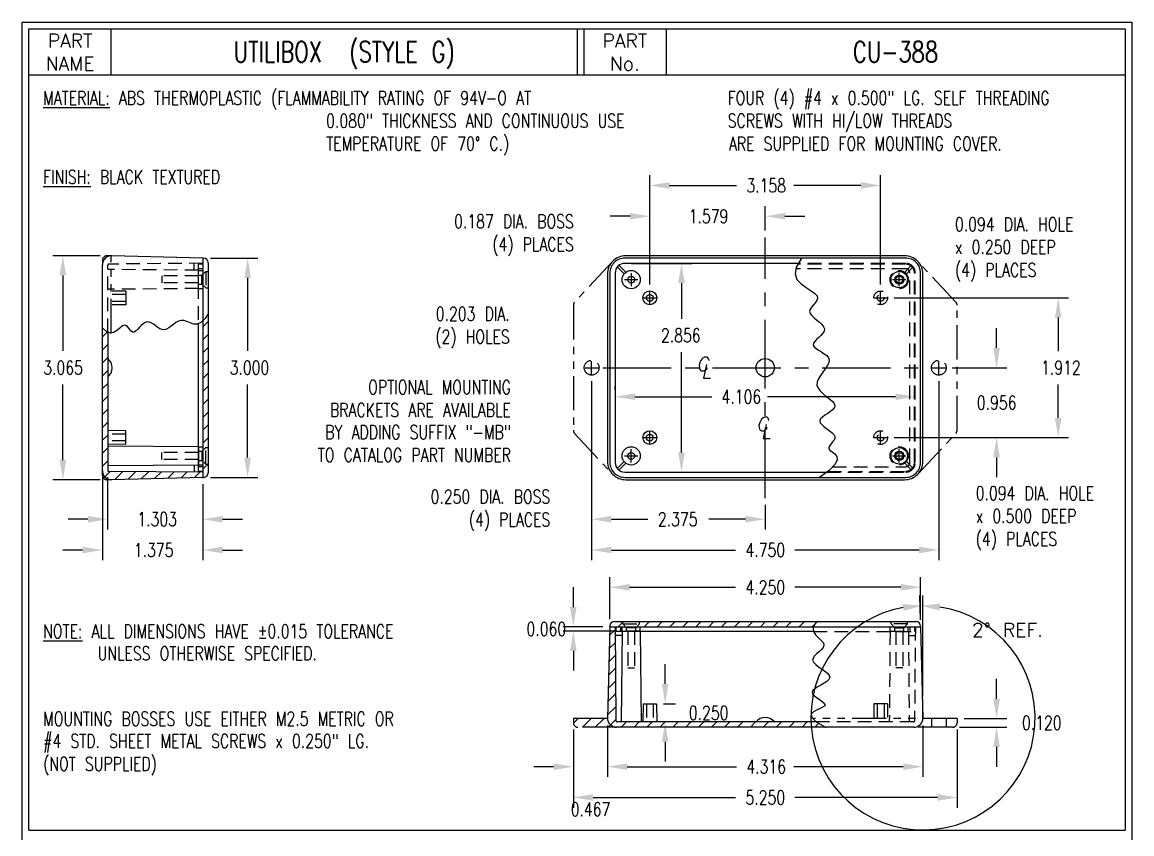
# Model space of a CAD drawing. Extents: x 0 to 15.2, y 0 to 23.2.
# Drawn here: x 0 to 15.18, y 12.14 to 23.25 of the extents above; entities that cross this region are included whole.
import ezdxf
from ezdxf.enums import TextEntityAlignment as Align

# ---------------------------------------------------------------- set-up
doc = ezdxf.new("R2010")
doc.units = 0
doc.header["$LTSCALE"] = 0.75
for name, pattern in [('CENTER', [2, 1.25, -0.25, 0.25, -0.25]), ('HIDDEN', [0.375, 0.25, -0.125]), ('PHANTOM2', [1.25, 0.625, -0.125, 0.125, -0.125, 0.125, -0.125])]:
    doc.linetypes.add(name, pattern=pattern)
doc.layers.get('0').update_dxf_attribs({"linetype": 'CONTINUOUS'})
doc.layers.get('DEFPOINTS').update_dxf_attribs({"linetype": 'CONTINUOUS'})
for name, color, linetype in [('BEND', 7, 'PHANTOM2'), ('CENTER', 7, 'CENTER'), ('DIM', 7, 'CONTINUOUS'), ('HIDDEN', 7, 'HIDDEN'), ('OBJECT', 7, 'CONTINUOUS'), ('TEXT', 7, 'CONTINUOUS'), ('TITLE', 7, 'CONTINUOUS')]:
    doc.layers.add(name, color=color, linetype=linetype)
doc.styles.add('ROMANS', font='romans', dxfattribs={"height": 0.125})
doc.styles.get("Standard").update_dxf_attribs({"font": 'TXT.shx', "width": 0.75})
doc.styles.add('TXT', font='TXT.shx', dxfattribs={"width": 0.75})
doc.dimstyles.get("Standard").update_dxf_attribs({"dimtxt": 2.5, "dimasz": 2.5, "dimexe": 1.25, "dimexo": 0.625, "dimtad": 1, "dimcen": 2.5, "dimazin": 3, "dimtfac": 1, "dimtmove": 0, "dimatfit": 3})

# ---------------------------------------------------------------- blocks, each defined once
blk = doc.blocks.new('*D45')
at = {"layer": 'DEFPOINTS', "color": 0}
for p in [(7.54, 14.918), (8.04, 14.978), (8.206, 14.918)]:
    blk.add_point(p, dxfattribs=at)
at = {"layer": 'DIM', "color": 0}
for p, q in [((7.54, 15.248), (7.54, 15.518)), ((7.945, 14.978), (7.4, 14.978)), ((8.112, 14.918), (7.4, 14.918)), ((7.54, 14.648), (7.54, 14.378))]:
    blk.add_line(p, q, dxfattribs=at)
for points in [[(7.495, 15.248), (7.585, 15.248), (7.54, 14.978)], [(7.495, 14.648), (7.585, 14.648), (7.54, 14.918)]]:
    blk.add_solid(points, dxfattribs=at)
at = {"layer": 'OBJECT', "color": 0, "width": 0.75}
blk.add_text('0.060', height=0.1875, dxfattribs=at).set_placement((6.899, 14.854))
blk = doc.blocks.new('*D46')
at = {"layer": 'DEFPOINTS', "color": 0}
for p in [(12.29, 15.518), (8.04, 14.988), (12.29, 14.988)]:
    blk.add_point(p, dxfattribs=at)
at = {"layer": 'DIM', "color": 0}
for p, q in [((8.04, 15.082), (8.04, 15.658)), ((12.29, 15.082), (12.29, 15.658)), ((8.31, 15.518), (9.76, 15.518)), ((12.02, 15.518), (10.569, 15.518))]:
    blk.add_line(p, q, dxfattribs=at)
for points in [[(8.31, 15.563), (8.31, 15.473), (8.04, 15.518)], [(12.02, 15.563), (12.02, 15.473), (12.29, 15.518)]]:
    blk.add_solid(points, dxfattribs=at)
at = {"layer": 'OBJECT', "color": 0, "width": 0.75}
blk.add_text('4.250', height=0.1875, dxfattribs=at).set_placement((9.895, 15.424))
blk = doc.blocks.new('*D47')
at = {"layer": 'DEFPOINTS', "color": 0}
for p in [(2.482, 20.022), (2.482, 17.022), (3.084, 17.022)]:
    blk.add_point(p, dxfattribs=at)
at = {"layer": 'DIM', "color": 0}
for p, q in [((2.576, 20.022), (3.224, 20.022)), ((3.084, 19.752), (3.084, 18.751)), ((3.084, 17.292), (3.084, 18.293)), ((2.576, 17.022), (3.224, 17.022))]:
    blk.add_line(p, q, dxfattribs=at)
for points in [[(3.039, 19.752), (3.129, 19.752), (3.084, 20.022)], [(3.039, 17.292), (3.129, 17.292), (3.084, 17.022)]]:
    blk.add_solid(points, dxfattribs=at)
at = {"layer": 'OBJECT', "color": 0, "width": 0.75}
blk.add_text('3.000', height=0.1875, dxfattribs=at).set_placement((2.838, 18.428))
blk = doc.blocks.new('*D48')
at = {"layer": 'DEFPOINTS', "color": 0}
for p in [(1.169, 17.119), (2.472, 17.022), (2.472, 16.449)]:
    blk.add_point(p, dxfattribs=at)
at = {"layer": 'DIM', "color": 0}
for p, q in [((1.169, 17.025), (1.169, 16.31)), ((2.472, 16.928), (2.472, 16.31)), ((0.899, 16.449), (0.629, 16.449)), ((2.742, 16.449), (3.012, 16.449))]:
    blk.add_line(p, q, dxfattribs=at)
for points in [[(0.899, 16.494), (0.899, 16.404), (1.169, 16.449)], [(2.742, 16.494), (2.742, 16.404), (2.472, 16.449)]]:
    blk.add_solid(points, dxfattribs=at)
at = {"layer": 'OBJECT', "color": 0, "width": 0.75}
blk.add_text('1.303', height=0.1875, dxfattribs=at).set_placement((1.575, 16.356))
blk = doc.blocks.new('*D49')
at = {"layer": 'DEFPOINTS', "color": 0}
for p in [(1.097, 17.114), (2.472, 17.022), (2.472, 16.028)]:
    blk.add_point(p, dxfattribs=at)
at = {"layer": 'DIM', "color": 0}
for p, q in [((1.097, 17.02), (1.097, 15.888)), ((2.472, 16.928), (2.472, 15.888)), ((0.827, 16.028), (0.557, 16.028)), ((2.742, 16.028), (3.012, 16.028))]:
    blk.add_line(p, q, dxfattribs=at)
for points in [[(0.827, 16.073), (0.827, 15.983), (1.097, 16.028)], [(2.742, 16.073), (2.742, 15.983), (2.472, 16.028)]]:
    blk.add_solid(points, dxfattribs=at)
at = {"layer": 'OBJECT', "color": 0, "width": 0.75}
blk.add_text('1.375', height=0.1875, dxfattribs=at).set_placement((1.527, 15.934))
blk = doc.blocks.new('*D50')
at = {"layer": 'DEFPOINTS', "color": 0}
for p in [(1.16, 20.055), (0.557, 16.989), (1.16, 16.989)]:
    blk.add_point(p, dxfattribs=at)
at = {"layer": 'DIM', "color": 0}
for p, q in [((1.065, 20.055), (0.418, 20.055)), ((0.557, 19.785), (0.557, 18.751)), ((0.557, 17.259), (0.557, 18.293)), ((1.065, 16.989), (0.418, 16.989))]:
    blk.add_line(p, q, dxfattribs=at)
for points in [[(0.512, 19.785), (0.602, 19.785), (0.557, 20.055)], [(0.512, 17.259), (0.602, 17.259), (0.557, 16.989)]]:
    blk.add_solid(points, dxfattribs=at)
at = {"layer": 'OBJECT', "color": 0, "width": 0.75}
blk.add_text('3.065', height=0.1875, dxfattribs=at).set_placement((0.288, 18.428))
blk = doc.blocks.new('*D51')
at = {"layer": 'DEFPOINTS', "color": 0}
for p in [(8.586, 20.595), (10.165, 20.305), (8.586, 19.568)]:
    blk.add_point(p, dxfattribs=at)
at = {"layer": 'DIM', "color": 0}
for p, q in [((8.586, 19.663), (8.586, 20.734)), ((10.165, 20.399), (10.165, 20.734)), ((8.316, 20.595), (8.046, 20.595)), ((10.435, 20.595), (10.705, 20.595))]:
    blk.add_line(p, q, dxfattribs=at)
for points in [[(8.316, 20.64), (8.316, 20.55), (8.586, 20.595)], [(10.435, 20.64), (10.435, 20.55), (10.165, 20.595)]]:
    blk.add_solid(points, dxfattribs=at)
at = {"layer": 'OBJECT', "color": 0, "width": 0.75}
blk.add_text('1.579', height=0.1875, dxfattribs=at).set_placement((9.118, 20.501))
blk = doc.blocks.new('*D52')
at = {"layer": 'DEFPOINTS', "color": 0}
for p in [(8.586, 21.016), (8.586, 19.568), (11.744, 19.568)]:
    blk.add_point(p, dxfattribs=at)
at = {"layer": 'DIM', "color": 0}
for p, q in [((8.586, 19.663), (8.586, 21.156)), ((11.744, 19.663), (11.744, 21.156)), ((8.856, 21.016), (9.772, 21.016)), ((11.474, 21.016), (10.558, 21.016))]:
    blk.add_line(p, q, dxfattribs=at)
for points in [[(8.856, 21.061), (8.856, 20.971), (8.586, 21.016)], [(11.474, 21.061), (11.474, 20.971), (11.744, 21.016)]]:
    blk.add_solid(points, dxfattribs=at)
at = {"layer": 'OBJECT', "color": 0, "width": 0.75}
blk.add_text('3.158', height=0.1875, dxfattribs=at).set_placement((9.907, 20.922))
blk = doc.blocks.new('CTRLN')
at = {"layer": 'DIM', "style": 'ROMANS', "oblique": 12.5}
for s, p in [('C', (-0.333616, -0.112907)), ('L', (-0.159428, -0.38628))]:
    blk.add_text(s, height=0.5, dxfattribs=at).set_placement(p)
blk = doc.blocks.new('*D53')
at = {"layer": 'DEFPOINTS', "color": 0}
for p in [(8.007043, 13.723148), (12.32277, 13.723148), (8.007043, 13.063148)]:
    blk.add_point(p, dxfattribs=at)
at = {"layer": 'DIM', "color": 0}
for p, q in [((8.007043, 13.628648), (8.007043, 12.923648)), ((12.32277, 13.628648), (12.32277, 12.923648)), ((8.277043, 13.063148), (9.772094, 13.063148)), ((12.05277, 13.063148), (10.557719, 13.063148))]:
    blk.add_line(p, q, dxfattribs=at)
for points in [[(8.277043, 13.108148), (8.277043, 13.018148), (8.007043, 13.063148)], [(12.05277, 13.108148), (12.05277, 13.018148), (12.32277, 13.063148)]]:
    blk.add_solid(points, dxfattribs=at)
at = {"layer": 'OBJECT', "color": 0, "width": 0.75}
blk.add_text('4.316', height=0.1875, dxfattribs=at).set_placement((9.907094, 12.969398))
blk = doc.blocks.new('*D54')
at = {"layer": 'DEFPOINTS', "color": 0}
for p in [(12.63, 18.522), (11.834, 17.566), (13.33, 17.566)]:
    blk.add_point(p, dxfattribs=at)
at = {"layer": 'DIM', "color": 0}
for p, q in [((13.33, 18.792), (13.33, 19.062)), ((12.724, 18.522), (13.469, 18.522)), ((11.928, 17.566), (13.469, 17.566)), ((13.33, 17.296), (13.33, 17.026))]:
    blk.add_line(p, q, dxfattribs=at)
for points in [[(13.285, 18.792), (13.375, 18.792), (13.33, 18.522)], [(13.285, 17.296), (13.375, 17.296), (13.33, 17.566)]]:
    blk.add_solid(points, dxfattribs=at)
at = {"layer": 'OBJECT', "color": 0, "width": 0.75}
blk.add_text('0.956', height=0.1875, dxfattribs=at).set_placement((13.06, 17.95))
blk = doc.blocks.new('*D55')
at = {"layer": 'DEFPOINTS', "color": 0}
for p in [(11.833906, 19.478082), (14.172906, 19.478082), (11.833906, 17.566082)]:
    blk.add_point(p, dxfattribs=at)
at = {"layer": 'DIM', "color": 0}
for p, q in [((11.928406, 19.478082), (14.312406, 19.478082)), ((14.172906, 19.208082), (14.172906, 18.750832)), ((14.172906, 17.836082), (14.172906, 18.293332)), ((11.928406, 17.566082), (14.312406, 17.566082))]:
    blk.add_line(p, q, dxfattribs=at)
for points in [[(14.127906, 19.208082), (14.217906, 19.208082), (14.172906, 19.478082)], [(14.127906, 17.836082), (14.217906, 17.836082), (14.172906, 17.566082)]]:
    blk.add_solid(points, dxfattribs=at)
at = {"layer": 'OBJECT', "color": 0, "width": 0.75}
blk.add_text('1.912', height=0.1875, dxfattribs=at).set_placement((13.938531, 18.428332))
blk = doc.blocks.new('*D56')
at = {"layer": 'DEFPOINTS', "color": 0}
for p in [(8.678, 13.925), (8.796, 13.925), (8.796, 13.675)]:
    blk.add_point(p, dxfattribs=at)
at = {"layer": 'DIM', "color": 0}
for p, q in [((8.796, 14.195), (8.796, 14.465)), ((8.773, 13.925), (8.936, 13.925)), ((8.702, 13.675), (8.657, 13.675)), ((8.796, 13.405), (8.796, 13.135))]:
    blk.add_line(p, q, dxfattribs=at)
for points in [[(8.751, 14.195), (8.841, 14.195), (8.796, 13.925)], [(8.751, 13.405), (8.841, 13.405), (8.796, 13.675)]]:
    blk.add_solid(points, dxfattribs=at)
at = {"layer": 'OBJECT', "color": 0, "width": 0.75}
blk.add_text('0.250', height=0.1875, dxfattribs=at).set_placement((9.12, 13.706))
blk = doc.blocks.new('*D57')
at = {"layer": 'DEFPOINTS', "color": 0}
for p in [(12.789906, 13.723148), (13.329906, 13.723148), (12.727406, 13.603148)]:
    blk.add_point(p, dxfattribs=at)
at = {"layer": 'DIM', "color": 0}
for p, q in [((13.329906, 13.993148), (13.329906, 14.263148)), ((12.884406, 13.723148), (13.469406, 13.723148)), ((12.821906, 13.603148), (13.469406, 13.603148)), ((13.329906, 13.333148), (13.329906, 13.063148))]:
    blk.add_line(p, q, dxfattribs=at)
for points in [[(13.284906, 13.993148), (13.374906, 13.993148), (13.329906, 13.723148)], [(13.284906, 13.333148), (13.374906, 13.333148), (13.329906, 13.603148)]]:
    blk.add_solid(points, dxfattribs=at)
at = {"layer": 'OBJECT', "color": 0, "width": 0.75}
blk.add_text('0.120', height=0.1875, dxfattribs=at).set_placement((13.677531, 13.569398))
blk = doc.blocks.new('*D58')
at = {"layer": 'DEFPOINTS', "color": 0}
for p in [(7.54, 13.666), (12.79, 13.666), (7.54, 12.642)]:
    blk.add_point(p, dxfattribs=at)
at = {"layer": 'DIM', "color": 0}
for p, q in [((7.54, 13.571), (7.54, 12.502)), ((12.79, 13.571), (12.79, 12.502)), ((7.81, 12.642), (9.76, 12.642)), ((12.52, 12.642), (10.569, 12.642))]:
    blk.add_line(p, q, dxfattribs=at)
for points in [[(7.81, 12.687), (7.81, 12.597), (7.54, 12.642)], [(12.52, 12.687), (12.52, 12.597), (12.79, 12.642)]]:
    blk.add_solid(points, dxfattribs=at)
at = {"layer": 'OBJECT', "color": 0, "width": 0.75}
blk.add_text('5.250', height=0.1875, dxfattribs=at).set_placement((9.895, 12.548))
blk = doc.blocks.new('*D59')
at = {"layer": 'DEFPOINTS', "color": 0}
for p in [(7.54, 13.666), (8.007, 13.723), (7.54, 13.063)]:
    blk.add_point(p, dxfattribs=at)
at = {"layer": 'DIM', "color": 0}
for p, q in [((7.54, 13.571), (7.54, 12.924)), ((8.007, 13.629), (8.007, 12.924)), ((7.27, 13.063), (7, 13.063)), ((8.277, 13.063), (8.547, 13.063))]:
    blk.add_line(p, q, dxfattribs=at)
for points in [[(7.27, 13.108), (7.27, 13.018), (7.54, 13.063)], [(8.277, 13.108), (8.277, 13.018), (8.007, 13.063)]]:
    blk.add_solid(points, dxfattribs=at)
at = {"layer": 'OBJECT', "color": 0, "width": 0.75}
blk.add_text('0.467', height=0.1875, dxfattribs=at).set_placement((7.504, 12.387))
blk = doc.blocks.new('*D60')
at = {"layer": 'DEFPOINTS', "color": 0}
for p in [(7.79, 18.432), (12.54, 18.432), (12.54, 16.028)]:
    blk.add_point(p, dxfattribs=at)
at = {"layer": 'DIM', "color": 0}
for p, q in [((7.79, 18.338), (7.79, 15.888)), ((12.54, 18.338), (12.54, 15.888)), ((8.06, 16.028), (9.76, 16.028)), ((12.27, 16.028), (10.569, 16.028))]:
    blk.add_line(p, q, dxfattribs=at)
for points in [[(8.06, 16.073), (8.06, 15.983), (7.79, 16.028)], [(12.27, 16.073), (12.27, 15.983), (12.54, 16.028)]]:
    blk.add_solid(points, dxfattribs=at)
at = {"layer": 'OBJECT', "color": 0, "width": 0.75}
blk.add_text('4.750', height=0.1875, dxfattribs=at).set_placement((9.895, 15.934))
blk = doc.blocks.new('*D61')
at = {"layer": 'DEFPOINTS', "color": 0}
for p in [(7.789906, 18.432082), (10.164906, 16.739392), (10.164906, 16.449435)]:
    blk.add_point(p, dxfattribs=at)
at = {"layer": 'DIM', "color": 0}
for p, q in [((7.789906, 18.337582), (7.789906, 16.309935)), ((10.164906, 16.644892), (10.164906, 16.309935)), ((8.059906, 16.449435), (8.561156, 16.449435)), ((9.894906, 16.449435), (9.393656, 16.449435))]:
    blk.add_line(p, q, dxfattribs=at)
for points in [[(8.059906, 16.494435), (8.059906, 16.404435), (7.789906, 16.449435)], [(9.894906, 16.494435), (9.894906, 16.404435), (10.164906, 16.449435)]]:
    blk.add_solid(points, dxfattribs=at)
at = {"layer": 'OBJECT', "color": 0, "width": 0.75}
blk.add_text('2.375', height=0.1875, dxfattribs=at).set_placement((8.696156, 16.355685))
blk = doc.blocks.new('*D62')
at = {"layer": 'DEFPOINTS', "color": 0}
for p in [(8.112, 18.125), (8.112, 18.125), (12.218, 18.125)]:
    blk.add_point(p, dxfattribs=at)
at = {"layer": 'DIM', "color": 0}
for p, q in [((8.112, 18.219), (8.112, 18.264)), ((12.218, 18.219), (12.218, 18.264)), ((8.382, 18.125), (9.433, 18.125)), ((11.948, 18.125), (10.195, 18.125))]:
    blk.add_line(p, q, dxfattribs=at)
for points in [[(8.382, 18.17), (8.382, 18.08), (8.112, 18.125)], [(11.948, 18.17), (11.948, 18.08), (12.218, 18.125)]]:
    blk.add_solid(points, dxfattribs=at)
at = {"layer": 'OBJECT', "color": 0, "width": 0.75}
blk.add_text('4.106', height=0.1875, dxfattribs=at).set_placement((9.568, 18.031))
blk = doc.blocks.new('*D63')
at = {"layer": 'DEFPOINTS', "color": 0}
for p in [(8.242906, 19.950201), (8.242906, 17.093963), (9.019864, 17.093963)]:
    blk.add_point(p, dxfattribs=at)
at = {"layer": 'DIM', "color": 0}
for p, q in [((8.337406, 19.950201), (9.159364, 19.950201)), ((9.019864, 19.680201), (9.019864, 19.192474)), ((9.019864, 17.363963), (9.019864, 18.734974)), ((8.337406, 17.093963), (9.159364, 17.093963))]:
    blk.add_line(p, q, dxfattribs=at)
for points in [[(8.974864, 19.680201), (9.064864, 19.680201), (9.019864, 19.950201)], [(8.974864, 17.363963), (9.064864, 17.363963), (9.019864, 17.093963)]]:
    blk.add_solid(points, dxfattribs=at)
at = {"layer": 'OBJECT', "color": 0, "width": 0.75}
blk.add_text('2.856', height=0.1875, dxfattribs=at).set_placement((8.738614, 18.869974))
blk = doc.blocks.new('*X4')
at = {"color": 0}
for p, q in [((8.154457, 14.518418), (8.218906, 14.582867)), ((8.50801, 14.518418), (8.58001, 14.590418)), ((8.684787, 14.518418), (8.756787, 14.590418)), ((8.861564, 14.518418), (8.933564, 14.590418)), ((9.03834, 14.518418), (9.11034, 14.590418)), ((9.215117, 14.518418), (9.287117, 14.590418)), ((9.391894, 14.518418), (9.463894, 14.590418)), ((9.56867, 14.518418), (9.64067, 14.590418)), ((9.745447, 14.518418), (9.817447, 14.590418)), ((9.922224, 14.518418), (9.994224, 14.590418)), ((10.099, 14.518418), (10.171, 14.590418)), ((10.275777, 14.518418), (10.347777, 14.590418)), ((10.452554, 14.518418), (10.524554, 14.590418)), ((10.629331, 14.518418), (10.701331, 14.590418)), ((10.806107, 14.518418), (10.878107, 14.590418)), ((8.036826, 14.400787), (8.111283, 14.475244)), ((8.032072, 14.219257), (8.112812, 14.299997)), ((8.027319, 14.037727), (8.114342, 14.124749)), ((8.022565, 13.856196), (8.115871, 13.949502)), ((8.017812, 13.674666), (8.1174, 13.774255)), ((8.013058, 13.493136), (8.11893, 13.599007)), ((8.008305, 13.311606), (8.120459, 13.42376)), ((7.540496, 13.19735), (7.606564, 13.263418)), ((7.66334, 13.143418), (7.78334, 13.263418)), ((7.840117, 13.143418), (7.960117, 13.263418)), ((8.048799, 13.175324), (8.121989, 13.248513)), ((8.19367, 13.143418), (8.26567, 13.215418)), ((8.370447, 13.143418), (8.442447, 13.215418)), ((8.547224, 13.143418), (8.619224, 13.215418)), ((8.724, 13.143418), (8.796, 13.215418)), ((8.900777, 13.143418), (8.972777, 13.215418)), ((9.077554, 13.143418), (9.149554, 13.215418)), ((9.254331, 13.143418), (9.326331, 13.215418)), ((9.431107, 13.143418), (9.503107, 13.215418)), ((9.607884, 13.143418), (9.679884, 13.215418)), ((9.784661, 13.143418), (9.856661, 13.215418)), ((9.961437, 13.143418), (10.033437, 13.215418)), ((10.138214, 13.143418), (10.210214, 13.215418)), ((10.314991, 13.143418), (10.386991, 13.215418)), ((10.491767, 13.143418), (10.563767, 13.215418)), ((10.668544, 13.143418), (10.740544, 13.215418)), ((8.016894, 13.143418), (8.048799, 13.175324)), ((10.845321, 13.143418), (10.899449, 13.197546))]:
    blk.add_line(p, q, dxfattribs=at)
blk = doc.blocks.new('*X5')
at = {"color": 0}
for p, q in [((2.711118, 18.62102), (2.783118, 18.69302)), ((1.336118, 18.483457), (1.401975, 18.549314)), ((1.336118, 18.30668), (1.408118, 18.37868)), ((2.711118, 18.444243), (2.783118, 18.516243)), ((2.711118, 18.267467), (2.783118, 18.339467)), ((1.336118, 18.129904), (1.408118, 18.201904)), ((2.711118, 18.09069), (2.783118, 18.16269)), ((1.336118, 17.953127), (1.408118, 18.025127)), ((2.711118, 17.913913), (2.783118, 17.985913)), ((1.336118, 17.77635), (1.408118, 17.84835)), ((2.711118, 17.737137), (2.783118, 17.809137)), ((1.336118, 17.599573), (1.408118, 17.671573)), ((2.711118, 17.56036), (2.783118, 17.63236)), ((1.336118, 17.422797), (1.408118, 17.494797)), ((1.336118, 17.24602), (1.408118, 17.31802)), ((2.711118, 17.383583), (2.783118, 17.455583)), ((2.711118, 17.206807), (2.783118, 17.278807)), ((1.336118, 17.069243), (1.408118, 17.141243)), ((2.711118, 17.03003), (2.783118, 17.10203)), ((1.336118, 16.892467), (1.408118, 16.964467)), ((1.336118, 16.71569), (1.408118, 16.78769)), ((2.711118, 16.676476), (2.778493, 16.743852)), ((1.35006, 16.552856), (1.441635, 16.644431)), ((1.504743, 16.530762), (1.616882, 16.642901)), ((1.686273, 16.535515), (1.792129, 16.641372)), ((1.867803, 16.540269), (1.967377, 16.639842)), ((2.049333, 16.545022), (2.142624, 16.638313)), ((2.230864, 16.549776), (2.317871, 16.636784)), ((2.412394, 16.55453), (2.493119, 16.635254)), ((2.593924, 16.559283), (2.668366, 16.633725))]:
    blk.add_line(p, q, dxfattribs=at)
blk = doc.blocks.new('*D64')
at = {"layer": 'DEFPOINTS', "color": 0}
for p in [(12.296, 15.265), (12.29, 14.978), (12.323, 13.932), (12.323, 13.731), (12.323, 13.723)]:
    blk.add_point(p, dxfattribs=at)
at = {"layer": 'DIM', "color": 0}
for p, q in [((12.287, 15.073), (12.279, 15.404)), ((12.323, 14.027), (12.323, 15.405))]:
    blk.add_line(p, q, dxfattribs=at)
blk.add_arc((12.323, 13.731), 1.534, 100.097, 81.403, dxfattribs=at)
for points in [[(12.05, 15.287), (12.058, 15.197), (12.323, 15.266)], [(12.549, 15.203), (12.555, 15.293), (12.282, 15.265)]]:
    blk.add_solid(points, dxfattribs=at)
at = {"color": 0}
blk.add_text('2%%d REF.', height=0.1875, dxfattribs=at).set_placement((12.993, 14.841))

msp = doc.modelspace()

# ---------------------------------------------------------------- linework, layer by layer
at = {"layer": 'BEND'}
for p, q in [((1.225628, 20.054729), (1.159856, 20.054729)), ((1.217356, 18.996854), (1.217356, 20.054729)), ((1.097356, 19.992229), (1.097356, 19.929771)), ((1.097356, 17.051935), (1.097356, 17.114392)), ((1.225628, 16.989435), (1.159856, 16.989435)), ((7.539906, 13.723148), (7.539906, 13.665648)), ((8.007043, 13.723148), (7.539906, 13.723148)), ((12.789906, 13.723148), (10.814569, 13.723148)), ((12.789906, 13.723148), (12.789906, 13.665648)), ((8.132217, 13.603148), (7.602406, 13.603148)), ((12.727406, 13.603148), (12.197596, 13.603148))]:
    msp.add_line(p, q, dxfattribs=at)
for points in [[(8.074378, 19.975271), (7.556697, 19.420125, 0.189856), (7.539906, 19.377501), (7.539906, 17.666663, 0.189856), (7.556697, 17.624038), (8.074378, 17.068893)], [(12.255434, 17.068893), (12.773116, 17.624038, 0.189856), (12.789906, 17.666663), (12.789906, 19.377501, 0.189856), (12.773116, 19.420125), (12.255434, 19.975271)]]:
    msp.add_lwpolyline(points, format="xyb", dxfattribs=at)
for centre in [(7.789906, 18.522082), (12.539906, 18.522082)]:
    msp.add_circle(centre, 0.1015, dxfattribs=at)
for centre, start, end in [((1.159856, 19.992229), 90, 180), ((1.159856, 17.051935), 180, 270), ((7.602406, 13.665648), 180, 270), ((12.727406, 13.665648), 270, 0)]:
    msp.add_arc(centre, 0.0625, start, end, dxfattribs=at)
at = {"layer": 'CENTER'}
for p, q in [((10.164906, 16.739392), (10.164906, 20.304771)), ((8.331424, 19.818082), (8.331424, 19.638082)), ((11.998388, 19.638082), (11.998388, 19.818082)), ((8.241424, 19.728082), (8.421424, 19.728082)), ((11.908388, 19.728082), (12.088388, 19.728082)), ((8.495906, 19.478082), (8.675906, 19.478082)), ((8.585906, 19.388082), (8.585906, 19.568082)), ((11.653906, 19.478082), (11.833906, 19.478082)), ((11.743906, 19.388082), (11.743906, 19.568082)), ((7.699906, 18.522082), (7.879906, 18.522082)), ((7.789906, 18.432082), (7.789906, 18.612082)), ((7.942906, 18.522082), (12.386906, 18.522082)), ((12.449906, 18.522082), (12.629906, 18.522082)), ((12.539906, 18.432082), (12.539906, 18.612082)), ((8.585906, 17.476082), (8.585906, 17.656082)), ((11.743906, 17.476082), (11.743906, 17.656082)), ((8.495906, 17.566082), (8.675906, 17.566082)), ((11.653906, 17.566082), (11.833906, 17.566082)), ((8.241424, 17.316082), (8.421424, 17.316082)), ((8.331424, 17.226082), (8.331424, 17.406082)), ((11.908388, 17.316082), (12.088388, 17.316082)), ((11.998388, 17.226082), (11.998388, 17.406082))]:
    msp.add_line(p, q, dxfattribs=at)
at = {"layer": 'DIM'}
msp.add_line((12.322553, 13.73142), (12.322553, 13.93219), dxfattribs=at)
for points in [[(8.537883, 19.557139, 0, 0.10125, 0), (8.397706, 19.7879, 0, 0, 0), (7.950537, 20.524037, 0, 0, 0), (7.680537, 20.524037, 0, 0, 0)], [(11.768307, 19.518251, 0, 0.10125, 0), (11.908484, 19.749012, 0, 0, 0), (12.355653, 20.485149, 0, 0, 0), (12.625653, 20.485149, 0, 0, 0)], [(7.719223, 18.594925, 0, 0.10125, 0), (7.531198, 18.788694, 0, 0, 0), (7.074235, 19.259618, 0, 0, 0), (6.804235, 19.259618, 0, 0, 0)], [(7.539906, 17.905745, 0, 0.10125, 0), (7.326967, 18.071748, 0, 0, 0), (7.090264, 18.256276, 0, 0, 0), (6.820264, 18.256276, 0, 0, 0)], [(12.035174, 17.286828, 0, 0.10125, 0), (12.245811, 17.117914, 0, 0, 0), (12.639499, 16.805433, 0, 0, 0), (12.909499, 16.805433, 0, 0, 0)], [(8.233599, 17.238267, 0, 0.10125, 0), (8.022962, 17.069353, 0, 0, 0), (7.629274, 16.756871, 0, 0, 0), (7.359274, 16.756871, 0, 0, 0)]]:
    msp.add_lwpolyline(points, format="xyseb", dxfattribs=at)
at = {"layer": 'HIDDEN'}
for p, q in [((1.169356, 19.007381), (1.169356, 19.924841)), ((2.472356, 19.951082), (1.184225, 19.939841)), ((2.352356, 19.856087), (2.352356, 19.950035)), ((2.409356, 19.940082), (2.409356, 19.125466)), ((2.472356, 19.940082), (2.409356, 19.940082)), ((12.166864, 19.92415), (12.073538, 19.827969)), ((12.189291, 19.902388), (12.095966, 19.806207)), ((2.412356, 19.855564), (1.169356, 19.866411)), ((1.912229, 19.777564), (1.912229, 19.683564)), ((2.412356, 19.777564), (1.912229, 19.777564)), ((2.472356, 19.877082), (2.409356, 19.877082)), ((2.409356, 19.851082), (2.472356, 19.851082)), ((2.409356, 19.790582), (2.455838, 19.790582)), ((2.412356, 19.605564), (2.412356, 19.855564)), ((2.513356, 19.840582), (2.455838, 19.790582)), ((2.455838, 19.665582), (2.455838, 19.790582)), ((2.513356, 19.840582), (2.513356, 19.615582)), ((2.513356, 19.840582), (2.544356, 19.840582)), ((2.412356, 19.605564), (1.169356, 19.594716)), ((2.412356, 19.683564), (1.912229, 19.683564)), ((2.409356, 19.665582), (2.455838, 19.665582)), ((2.409356, 19.605082), (2.472356, 19.605082)), ((2.513356, 19.615582), (2.455838, 19.665582)), ((2.513356, 19.615582), (2.544356, 19.615582)), ((1.419356, 19.568582), (1.169356, 19.570764)), ((1.419356, 19.523082), (1.169356, 19.523082)), ((1.419356, 19.568582), (1.419356, 19.383582)), ((1.419356, 19.429082), (1.169356, 19.429082)), ((1.419356, 19.383582), (1.169356, 19.3814)), ((1.419356, 17.615082), (1.169356, 17.615082)), ((1.419356, 17.521082), (1.169356, 17.521082)), ((2.412356, 17.3606), (1.912229, 17.3606)), ((1.912229, 17.2666), (1.912229, 17.3606)), ((2.409356, 17.439082), (2.472356, 17.439082)), ((2.409356, 17.378582), (2.455838, 17.378582)), ((2.513356, 17.428582), (2.455838, 17.378582)), ((2.455838, 17.378582), (2.455838, 17.253582)), ((2.513356, 17.203582), (2.513356, 17.428582)), ((2.513356, 17.428582), (2.544356, 17.428582)), ((2.412356, 17.2666), (1.912229, 17.2666)), ((2.409356, 17.253582), (2.455838, 17.253582)), ((2.409356, 17.193082), (2.472356, 17.193082)), ((2.472356, 17.167082), (2.409356, 17.167082)), ((2.513356, 17.203582), (2.455838, 17.253582)), ((2.513356, 17.203582), (2.544356, 17.203582)), ((12.166864, 17.120014), (12.073538, 17.216195)), ((12.189291, 17.141776), (12.095966, 17.237957)), ((8.218906, 15.019148), (8.218906, 15.050148)), ((8.443906, 15.019148), (8.443906, 15.050148)), ((11.885906, 15.019148), (11.885906, 15.050148)), ((12.110906, 15.019148), (12.110906, 15.050148)), ((8.184906, 14.978148), (8.184906, 14.915148)), ((8.456424, 14.918148), (8.206424, 14.918148)), ((8.208406, 14.915148), (8.208406, 14.978148)), ((8.218906, 15.019148), (8.443906, 15.019148)), ((8.218906, 15.019148), (8.268906, 14.961629)), ((8.268906, 14.915148), (8.268906, 14.961629)), ((8.393906, 14.961629), (8.268906, 14.961629)), ((8.284424, 14.918148), (8.284424, 14.418021)), ((8.378424, 14.918148), (8.378424, 14.418021)), ((8.443906, 15.019148), (8.393906, 14.961629)), ((8.393906, 14.915148), (8.393906, 14.961629)), ((8.454406, 14.915148), (8.454406, 14.978148)), ((10.825342, 14.915148), (12.207906, 14.915148)), ((11.873388, 14.918148), (11.862541, 13.675148)), ((11.873388, 14.918148), (12.123388, 14.918148)), ((11.875406, 14.915148), (11.875406, 14.978148)), ((12.110906, 15.019148), (11.885906, 15.019148)), ((11.885906, 15.019148), (11.935906, 14.961629)), ((11.935906, 14.915148), (11.935906, 14.961629)), ((11.935906, 14.961629), (12.060906, 14.961629)), ((11.951388, 14.918148), (11.951388, 14.418021)), ((12.045388, 14.918148), (12.045388, 14.418021)), ((12.110906, 15.019148), (12.060906, 14.961629)), ((12.060906, 14.915148), (12.060906, 14.961629)), ((12.121406, 14.915148), (12.121406, 14.978148)), ((12.123388, 14.918148), (12.134236, 13.675148)), ((12.144906, 14.978148), (12.144906, 14.915148)), ((12.218906, 14.978148), (12.207665, 13.690017)), ((12.207906, 14.978148), (12.207906, 14.915148)), ((12.123912, 14.858148), (12.217859, 14.858148)), ((8.284424, 14.418021), (8.378424, 14.418021)), ((12.045388, 14.418021), (11.951388, 14.418021)), ((8.538906, 13.925148), (8.538906, 13.675148)), ((8.632906, 13.925148), (8.632906, 13.675148)), ((11.651406, 13.925148), (11.649296, 13.675148)), ((11.836406, 13.925148), (11.651406, 13.925148)), ((11.696906, 13.925148), (11.696906, 13.675148)), ((11.790906, 13.925148), (11.790906, 13.675148)), ((11.836406, 13.925148), (11.838516, 13.675148)), ((12.192665, 13.675148), (10.867786, 13.675148)), ((12.438406, 13.723148), (12.438406, 13.603148)), ((12.641406, 13.723148), (12.641406, 13.603148))]:
    msp.add_line(p, q, dxfattribs=at)
for points in [[(12.082906, 19.940082), (10.612374, 19.940082, 0.414214)], [(11.006999, 17.093963), (12.086906, 17.093963, 0.414214), (12.217906, 17.224963), (12.217906, 19.819201, 0.414214), (12.086906, 19.950201), (10.618625, 19.950201, 0.414214)], [(11.020814, 17.104082), (12.082906, 17.104082, 0.414214), (12.207906, 17.229082), (12.207906, 19.815082, 0.414214), (12.082906, 19.940082)], [(12.082906, 19.877082), (10.583728, 19.877082, 0.414214)], [(11.087987, 17.167082), (12.082906, 17.167082, 0.414214), (12.144906, 17.229082), (12.144906, 19.815082, 0.414214), (12.082906, 19.877082)]]:
    msp.add_lwpolyline(points, format="xyb", dxfattribs=at)
for centre, radius in [((11.998388, 19.728082), 0.125), ((11.998406, 19.728082), 0.123), ((11.743906, 19.478082), 0.0935), ((11.743906, 19.478082), 0.047), ((11.743906, 17.566082), 0.094), ((11.743906, 17.566082), 0.047), ((11.998388, 17.316082), 0.125), ((11.998406, 17.316082), 0.123)]:
    msp.add_circle(centre, radius, dxfattribs=at)
for centre, start, end in [((1.184356, 19.924841), 90.5, 180), ((1.184356, 19.924841), 90.5, 180), ((12.192665, 13.690148), 270, 359.5)]:
    msp.add_arc(centre, 0.015, start, end, dxfattribs=at)
at = {"layer": 'OBJECT'}
for p, q in [((2.472356, 20.022082), (1.225628, 20.054729)), ((1.097356, 17.114392), (1.097356, 19.929771)), ((2.472356, 20.022082), (2.472356, 17.022082)), ((2.472356, 20.022082), (2.481856, 20.022082)), ((2.544356, 19.959582), (2.544356, 17.084582)), ((8.140521, 19.902388), (8.233847, 19.806207)), ((8.162948, 19.92415), (8.256274, 19.827969)), ((1.169356, 19.007381), (1.169356, 17.119323)), ((2.409356, 19.125466), (2.409356, 17.104082)), ((1.419356, 17.660582), (1.169356, 17.662764)), ((1.419356, 17.475582), (1.419356, 17.660582)), ((1.419356, 17.475582), (1.169356, 17.4734)), ((2.412356, 17.4386), (1.169356, 17.449448)), ((2.412356, 17.4386), (2.412356, 17.1886)), ((2.412356, 17.1886), (1.169356, 17.177753)), ((2.352356, 17.188076), (2.352356, 17.094129)), ((8.140521, 17.141776), (8.233847, 17.237957)), ((8.162948, 17.120014), (8.256274, 17.216195)), ((2.472356, 17.093082), (1.184225, 17.104323)), ((2.472356, 17.022082), (1.225628, 16.989435)), ((2.472356, 17.104082), (2.409356, 17.104082)), ((2.472356, 17.022082), (2.481856, 17.022082)), ((8.102406, 15.050148), (12.227406, 15.050148)), ((8.039906, 14.978148), (8.007043, 13.723148)), ((8.039906, 14.978148), (8.039906, 14.987648)), ((8.039906, 14.978148), (12.289906, 14.978148)), ((8.110906, 14.978148), (8.122148, 13.690017)), ((8.121906, 14.978148), (8.121906, 14.915148)), ((10.825342, 14.915148), (8.121906, 14.915148)), ((8.206424, 14.918148), (8.195577, 13.675148)), ((8.456424, 14.918148), (8.467272, 13.675148)), ((12.289906, 14.978148), (12.289906, 14.987648)), ((12.289906, 14.978148), (12.32277, 13.723148)), ((8.205901, 14.858148), (8.111953, 14.858148)), ((8.493406, 13.925148), (8.491296, 13.675148)), ((8.493406, 13.925148), (8.678406, 13.925148)), ((8.678406, 13.925148), (8.680516, 13.675148)), ((10.867786, 13.675148), (8.137147, 13.675148)), ((12.197596, 13.603148), (8.132217, 13.603148))]:
    msp.add_line(p, q, dxfattribs=at)
for points in [[(8.257217, 20.054771, 0.414214), (8.007217, 19.804771), (8.007217, 17.239392, 0.414214), (8.257217, 16.989392), (12.072596, 16.989392, 0.414214), (12.322596, 17.239392), (12.322596, 19.804771, 0.414214), (12.072596, 20.054771)], [(12.086781, 20.022082), (8.243031, 20.022082, 0.414214), (8.039906, 19.818957), (8.039906, 17.225207, 0.414214), (8.243031, 17.022082), (12.086781, 17.022082, 0.414214), (12.289906, 17.225207), (12.289906, 19.818957, 0.414214)]]:
    msp.add_lwpolyline(points, format="xyb", close=True, dxfattribs=at)
for points in [[(10.618625, 19.950201), (8.242906, 19.950201, 0.414214), (8.111906, 19.819201)], [(8.111906, 19.819201), (8.111906, 17.224963, 0.414214), (8.242906, 17.093963), (11.006999, 17.093963, 0.414214)]]:
    msp.add_lwpolyline(points, format="xyb", dxfattribs=at)
for points in [[(10.666303, 20.022082), (10.65796, 20.013874), (10.587254, 19.89942), (10.572471, 19.805765), (10.599564, 19.729772), (10.654488, 19.668303), (10.723198, 19.61822), (10.791647, 19.576387), (10.84579, 19.539664), (10.874887, 19.505386), (10.88142, 19.472772), (10.871173, 19.44151), (10.849935, 19.41129), (10.823491, 19.381802), (10.797627, 19.352735), (10.778132, 19.323779), (10.77079, 19.294624), (10.779691, 19.265028), (10.802134, 19.235028), (10.833721, 19.204733), (10.870053, 19.174247), (10.906732, 19.143678), (10.93936, 19.113133), (10.963538, 19.082718), (10.974869, 19.05254), (10.970411, 19.022705), (10.95306, 18.99332), (10.92717, 18.964488), (10.897092, 18.936317), (10.86718, 18.90891), (10.841787, 18.882374), (10.825266, 18.856814), (10.82197, 18.832334), (10.834781, 18.808917), (10.86069, 18.786049), (10.895219, 18.763092), (10.933888, 18.739409), (10.972217, 18.714362), (11.005727, 18.687314), (11.029939, 18.657628), (11.040373, 18.624665), (11.034079, 18.588018), (11.01422, 18.548202), (10.985488, 18.505961), (10.952578, 18.462039), (10.92018, 18.417179), (10.892988, 18.372127), (10.875693, 18.327627), (10.87299, 18.284423), (10.887967, 18.24312), (10.917298, 18.203773), (10.956056, 18.166297), (10.999312, 18.130607), (11.042138, 18.096619), (11.079606, 18.064249), (11.106788, 18.033411), (11.118754, 18.004021), (11.112209, 17.975967), (11.090387, 17.949022), (11.058154, 17.92293), (11.020376, 17.897437), (10.981919, 17.872288), (10.947649, 17.847227), (10.922432, 17.822), (10.911134, 17.796352), (10.917082, 17.770098), (10.937439, 17.743337), (10.96783, 17.716238), (11.003879, 17.688969), (11.041211, 17.661701), (11.075449, 17.634602), (11.102219, 17.60784), (11.117144, 17.581586), (11.117338, 17.555974), (11.105867, 17.530996), (11.087287, 17.506611), (11.066155, 17.482778), (11.047025, 17.459455), (11.034455, 17.4366), (11.032999, 17.414172), (11.047214, 17.392129), (11.078521, 17.369747), (11.115808, 17.343566), (11.144828, 17.309444), (11.151335, 17.263238), (11.121083, 17.200806), (11.039824, 17.118005), (10.90886, 17.022082)], [(2.544356, 19.259269), (2.503392, 19.195733), (2.445186, 19.140346), (2.391549, 19.118071), (2.341985, 19.119275), (2.295996, 19.134325), (2.253088, 19.153587), (2.212763, 19.167429), (2.174567, 19.168393), (2.138211, 19.157725), (2.103447, 19.138848), (2.070027, 19.115185), (2.037705, 19.090158), (2.006231, 19.06719), (1.975359, 19.049704), (1.944841, 19.041121), (1.91448, 19.043784), (1.884278, 19.055705), (1.854288, 19.073818), (1.824564, 19.095054), (1.795159, 19.116345), (1.766126, 19.134625), (1.737518, 19.146825), (1.709388, 19.149878), (1.681812, 19.141749), (1.654957, 19.124539), (1.629014, 19.10138), (1.604171, 19.075405), (1.580618, 19.049749), (1.558545, 19.027544), (1.538143, 19.011923), (1.5196, 19.006019), (1.502929, 19.011812), (1.487432, 19.026659), (1.472233, 19.046765), (1.456456, 19.068333), (1.439225, 19.087566), (1.419665, 19.100669), (1.396899, 19.103845), (1.370053, 19.093299), (1.338381, 19.067696), (1.30166, 19.035561), (1.259798, 19.007882), (1.212703, 18.995645), (1.160283, 19.009838), (1.102447, 19.061447), (1.097356, 19.069485)], [(10.882089, 15.050148), (10.855001, 15.026444), (10.822215, 14.965252), (10.825521, 14.912276), (10.852942, 14.866174), (10.892503, 14.825604), (10.932229, 14.789225), (10.960142, 14.755696), (10.967184, 14.723853), (10.955956, 14.69325), (10.931977, 14.663616), (10.900763, 14.634684), (10.867833, 14.606184), (10.838705, 14.577847), (10.818896, 14.549406), (10.813923, 14.52059), (10.827506, 14.491209), (10.856166, 14.461384), (10.894627, 14.431316), (10.93761, 14.401203), (10.979838, 14.371246), (11.016035, 14.341643), (11.040923, 14.312595), (11.049225, 14.2843), (11.037463, 14.2569), (11.009359, 14.230295), (10.970432, 14.204328), (10.926203, 14.17884), (10.882193, 14.153673), (10.843922, 14.12867), (10.816911, 14.103673), (10.806681, 14.078523), (10.816752, 14.053125), (10.842652, 14.027628), (10.877906, 14.002244), (10.916043, 13.977187), (10.950588, 13.952667), (10.97507, 13.928897), (10.983014, 13.906088), (10.967948, 13.884454), (10.927236, 13.863686), (10.873594, 13.841404), (10.823572, 13.814707), (10.793724, 13.780693), (10.800602, 13.736462), (10.860758, 13.679114), (10.990744, 13.605748), (10.996841, 13.603148)]]:
    msp.add_lwpolyline(points, dxfattribs=at)
for centre, radius in [((8.331424, 19.728082), 0.125), ((8.331424, 19.728082), 0.047), ((11.998406, 19.728082), 0.1125), ((11.998406, 19.728082), 0.0625), ((11.998388, 19.728082), 0.047), ((8.585906, 19.478082), 0.094), ((8.585906, 19.478082), 0.047), ((10.164906, 18.522082), 0.125), ((8.585906, 17.566082), 0.094), ((8.585906, 17.566082), 0.047), ((8.331424, 17.316082), 0.125), ((8.331424, 17.316082), 0.047), ((11.998406, 17.316082), 0.1125), ((11.998406, 17.316082), 0.0625), ((11.998388, 17.316082), 0.047)]:
    msp.add_circle(centre, radius, dxfattribs=at)
for centre, radius, start, end in [((1.222356, 19.929771), 0.125, 88.5, 180), ((2.481856, 19.959582), 0.0625, 0, 90), ((1.075606, 18.522082), 0.15625, 306.869898, 53.130102), ((1.222356, 17.114392), 0.125, 180, 271.5), ((1.184356, 17.119323), 0.015, 180, 269.5), ((1.184356, 17.119323), 0.015, 180, 269.5), ((2.481856, 17.084582), 0.0625, 270, 0), ((8.102406, 14.987648), 0.0625, 90, 180), ((12.227406, 14.987648), 0.0625, 0, 90), ((8.132217, 13.728148), 0.125, 178.5, 270), ((8.137147, 13.690148), 0.015, 180.5, 270), ((10.164906, 13.581398), 0.15625, 36.869898, 143.130102), ((12.197596, 13.728148), 0.125, 270, 1.5)]:
    msp.add_arc(centre, radius, start, end, dxfattribs=at)
at = {"layer": 'TITLE'}
for p, q in [((0, 0), (0, 23.25)), ((0, 23.25), (15.18, 23.25)), ((15.18, 23.25), (15.18, 0)), ((0.093, 23.157), (15.087, 23.157)), ((0.093, 12.195477), (0.093, 23.157)), ((1.218, 22.53), (1.218, 23.157)), ((7.59, 23.157), (7.59, 22.53)), ((7.683, 23.157), (7.683, 22.53)), ((8.808, 23.157), (8.808, 22.53)), ((15.087, 23.157), (15.087, 12.195477)), ((0.093, 22.53), (15.087, 22.53)), ((0.093, 12.195477), (15.087, 12.195477))]:
    msp.add_line(p, q, dxfattribs=at)

# ---------------------------------------------------------------- block references
at = {"layer": 'BEND'}
for name, p in [('*X5', (-0.238761, 0.45973)), ('*X4', (0, 0.45973))]:
    msp.add_blockref(name, p, dxfattribs=at)
at = {"layer": 'CENTER', "xscale": 0.375, "yscale": 0.375, "zscale": 0.375}
for p in [(9.346647, 18.522082), (10.164906, 17.700457)]:
    msp.add_blockref('CTRLN', p, dxfattribs=at)

# ---------------------------------------------------------------- texts
at = {"layer": 'DIM', "style": 'TXT', "width": 0.75}
for s, p in [('0.187 DIA. BOSS', (7.545537, 20.524037)), ('(4) PLACES', (7.545537, 20.211537)), ('0.203 DIA.', (6.669235, 19.259618)), ('(2) HOLES', (6.669235, 18.947118))]:
    msp.add_text(s, height=0.1875, dxfattribs=at).set_placement(p, align=Align.MIDDLE_RIGHT)
for s, p in [('0.094 DIA. HOLE', (12.760653, 20.485149)), ('x 0.250 DEEP', (12.760653, 20.172649)), ('(4) PLACES', (12.760653, 19.860149))]:
    msp.add_text(s, height=0.1875, dxfattribs=at).set_placement(p, align=Align.MIDDLE_LEFT)
at = {"layer": 'DIM', "width": 0.75}
for s, p in [('OPTIONAL MOUNTING', (6.685264, 18.256276)), ('BRACKETS ARE AVAILABLE', (6.685264, 17.943776)), ('BY ADDING SUFFIX "-MB"', (6.685264, 17.640213)), ('TO CATALOG PART NUMBER', (6.685264, 17.327713)), ('0.250 DIA. BOSS', (7.224274, 16.756871)), ('(4) PLACES', (7.224274, 16.444371))]:
    msp.add_text(s, height=0.1875, dxfattribs=at).set_placement(p, align=Align.MIDDLE_RIGHT)
for s, p in [('0.094 DIA. HOLE', (13.044499, 16.805433)), ('x 0.500 DEEP', (13.044499, 16.492933)), ('(4) PLACES', (13.044499, 16.180433))]:
    msp.add_text(s, height=0.1875, dxfattribs=at).set_placement(p, align=Align.MIDDLE_LEFT)
at = {"layer": 'TEXT'}
for s, p in [('PART', (0.6555, 22.902619)), ('PART', (8.2455, 22.902619)), ('NAME', (0.6555, 22.590119)), ('No.', (8.2455, 22.590119))]:
    msp.add_text(s, height=0.1875, dxfattribs=at).set_placement(p, align=Align.CENTER)
at = {"layer": 'TEXT', "width": 0.75}
for s, p in [('UTILIBOX  (STYLE G)', (4.404, 22.704)), ('CU-388', (11.9475, 22.704))]:
    msp.add_text(s, height=0.2805, dxfattribs=at).set_placement(p, align=Align.CENTER)
for s, p in [('%%UMATERIAL:%%U ABS THERMOPLASTIC (FLAMMABILITY RATING OF 94V-O AT', (0.286956, 22.119274)), ('FOUR (4) #4 x 0.500" LG. SELF THREADING', (9.652295, 22.120213)), ('SCREWS WITH HI/LOW THREADS', (9.652295, 21.807713)), ('0.080" THICKNESS AND CONTINUOUS USE', (4.158392, 21.806774)), ('TEMPERATURE OF 70%%D C.)', (4.158392, 21.494274)), ('ARE SUPPLIED FOR MOUNTING COVER.', (9.668873, 21.494068)), ('%%UFINISH:%%U BLACK TEXTURED', (0.286956, 21.039636)), ('%%UNOTE:%%U ALL DIMENSIONS HAVE %%P0.015 TOLERANCE', (0.286956, 14.822366)), ('UNLESS OTHERWISE SPECIFIED.', (1.031991, 14.518803)), ('MOUNTING BOSSES USE EITHER M2.5 METRIC OR', (0.286956, 13.624246)), ('#4 STD. SHEET METAL SCREWS x 0.250" LG.', (0.286956, 13.320683)), ('(NOT SUPPLIED)', (0.286956, 13.008183))]:
    msp.add_text(s, height=0.1875, dxfattribs=at).set_placement(p)

# ---------------------------------------------------------------- dimensions: what is measured, and where the dimension line sits
at = {"layer": 'DIM'}
for base, p1, p2, picture, middle in [((8.585906, 21.016229), (11.743906, 19.568082), (8.585906, 19.568082), '*D52', (10.164906, 21.016229)), ((8.585906, 20.594729), (10.164906, 20.304771), (8.585906, 19.568082), '*D51', (9.375406, 20.594729)), ((12.539906, 16.027935), (7.789906, 18.432082), (12.539906, 18.432082), '*D60', (10.164906, 16.027935)), ((10.164906, 16.449435), (7.789906, 18.432082), (10.164906, 16.739392), '*D61', (8.977406, 16.449435)), ((2.472356, 16.027935), (1.097356, 17.114392), (2.472356, 17.022082), '*D49', (1.784856, 16.027935)), ((2.472356, 16.449435), (1.169356, 17.119323), (2.472356, 17.022082), '*D48', (1.820856, 16.449435)), ((12.289906, 15.518148), (8.039906, 14.987648), (12.289906, 14.987648), '*D46', (10.164906, 15.518148)), ((7.539906, 13.063148), (8.007043, 13.723148), (7.539906, 13.665648), '*D59', (7.773474, 12.481148)), ((7.539906, 12.641648), (12.789906, 13.665648), (7.539906, 13.665648), '*D58', (10.164906, 12.641648)), ((8.007043, 13.063148), (12.32277, 13.723148), (8.007043, 13.723148), '*D53', (10.164907, 13.063148))]:
    dim = msp.add_linear_dim(base=base, p1=p1, p2=p2, dimstyle='Standard', dxfattribs=at)
    dim.commit()
    dim.dimension.update_dxf_attribs({"geometry": picture, "text_midpoint": middle})
for base, p1, p2, angle, picture, middle in [((0.557356, 16.989435), (1.159856, 20.054729), (1.159856, 16.989435), 90, '*D50', (0.557356, 18.522082)), ((3.084356, 17.022082), (2.481856, 20.022082), (2.481856, 17.022082), 270, '*D47', (3.084356, 18.522082)), ((14.172906, 19.478082), (11.833906, 17.566082), (11.833906, 19.478082), 90, '*D55', (14.172906, 18.522082)), ((13.329906, 17.566082), (12.629906, 18.522082), (11.833906, 17.566082), 90, '*D54', (13.329906, 18.044082)), ((7.539906, 14.918148), (8.039906, 14.978148), (8.206424, 14.918148), 90, '*D45', (7.145406, 14.948148)), ((8.796283, 13.925148), (8.796283, 13.675148), (8.678406, 13.925148), 90, '*D56', (9.378283, 13.800148)), ((13.329906, 13.723148), (12.727406, 13.603148), (12.789906, 13.723148), 90, '*D57', (13.911906, 13.663148))]:
    dim = msp.add_linear_dim(base=base, p1=p1, p2=p2, angle=angle, dimstyle='Standard', dxfattribs=at)
    dim.commit()
    dim.dimension.update_dxf_attribs({"geometry": picture, "text_midpoint": middle})
dim = msp.add_linear_dim(base=(9.019864, 17.093963), p1=(8.242906, 19.950201), p2=(8.242906, 17.093963), angle=90, dimstyle='Standard', dxfattribs=at)
dim.commit()
dim.dimension.update_dxf_attribs({"geometry": '*D63', "text_midpoint": (9.019864, 18.963724), "dimtype": 128})
dim = msp.add_linear_dim(base=(8.111906, 18.124719), p1=(12.217906, 18.124719), p2=(8.111906, 18.124719), dimstyle='Standard', dxfattribs=at)
dim.commit()
dim.dimension.update_dxf_attribs({"geometry": '*D62', "text_midpoint": (9.813647, 18.124719), "dimtype": 128})
dim = msp.add_angular_dim_2l(base=(12.295779, 15.265312), line1=((12.322553, 13.73142), (12.322553, 13.93219)), line2=((12.289906, 14.978148), (12.32277, 13.723148)), text='<> REF.', dimstyle='Standard', override={"dimdec": 0}, dxfattribs=at)
dim.commit()
dim.dimension.update_dxf_attribs({"geometry": '*D64', "text_midpoint": (13.368288, 15.17253), "dimtype": 130})

doc.saveas('drawing.dxf')
